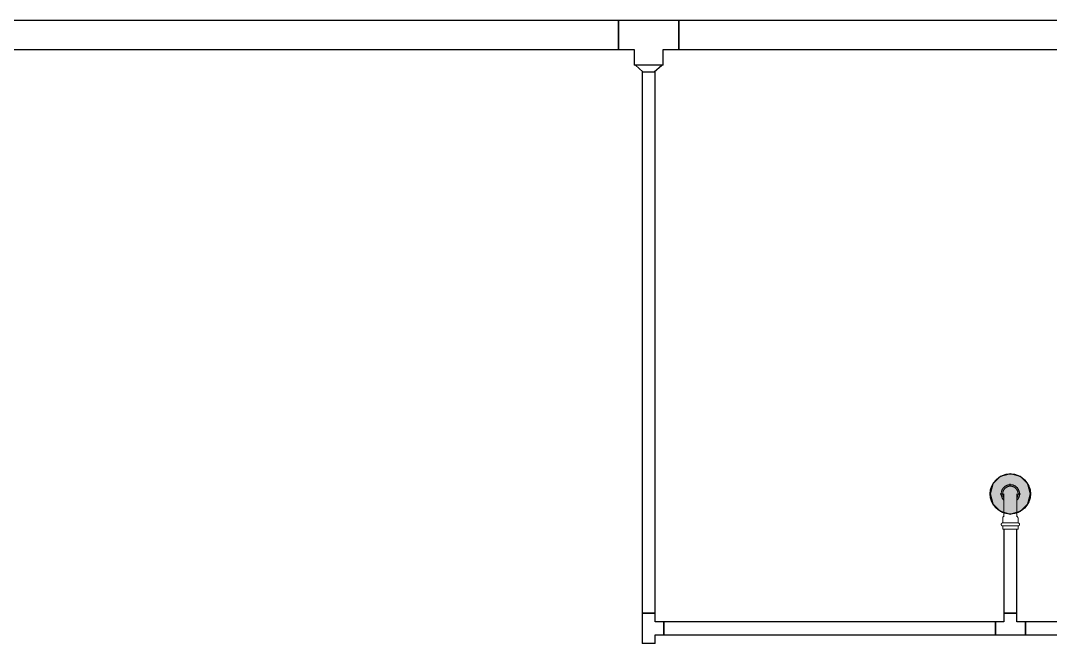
# Model space of a CAD drawing. Header units: inches. Extents: x -3327 to -1, y 8 to 1328.
# Drawn here: x -791 to -688.5, y 211.5 to 273.4 of the extents above; entities that cross this region are included whole.
import ezdxf

# ---------------------------------------------------------------- set-up
doc = ezdxf.new("R2010")
doc.units = ezdxf.units.IN
doc.header["$MEASUREMENT"] = 0
doc.layers.add('P-PIPE', color=3, linetype='Continuous', lineweight=9)
doc.layers.add('X - REF - FP', color=7, linetype='Continuous', true_color=0xb90000)

# ---------------------------------------------------------------- blocks, each defined once
blk = doc.blocks.new('Victaulic-VicPress316-Elbow 90-45deg Style P568_P571 - Standard-523083-SECOND LEVEL')
at = {"layer": 'P-PIPE'}
for p, q in [((-3178.28, 1233.46), (-3178.28, 1232.57)), ((-3176.97, 1232.57), (-3176.97, 1233.46)), ((-3178.39, 1232.42), (-3178.39, 1231.96)), ((-3177.63, 1231.96), (-3178.39, 1231.96)), ((-3176.86, 1231.96), (-3177.63, 1231.96)), ((-3176.86, 1231.96), (-3176.86, 1232.42)), ((-3178.39, 1231.67), (-3178.39, 1231.33)), ((-3177.63, 1231.67), (-3178.39, 1231.67)), ((-3178.39, 1231.33), (-3177.63, 1231.33)), ((-3176.86, 1231.67), (-3177.63, 1231.67)), ((-3177.63, 1231.33), (-3176.86, 1231.33)), ((-3176.86, 1231.33), (-3176.86, 1231.67))]:
    blk.add_line(p, q, dxfattribs=at)
at = {"layer": 'P-PIPE', "flags": 128}
for points in [[(-3177.63, 1235.77), (-3177.66, 1235.77), (-3177.7, 1235.76), (-3177.73, 1235.76), (-3177.77, 1235.76), (-3177.81, 1235.75), (-3177.84, 1235.74), (-3177.88, 1235.73), (-3177.91, 1235.72), (-3177.95, 1235.71), (-3177.98, 1235.69), (-3178.01, 1235.68), (-3178.05, 1235.66), (-3178.08, 1235.65), (-3178.11, 1235.63), (-3178.14, 1235.61), (-3178.17, 1235.59), (-3178.2, 1235.56), (-3178.23, 1235.54), (-3178.25, 1235.52), (-3178.28, 1235.49), (-3178.3, 1235.46), (-3178.33, 1235.44), (-3178.35, 1235.41), (-3178.37, 1235.38), (-3178.39, 1235.35), (-3178.41, 1235.32), (-3178.43, 1235.28), (-3178.45, 1235.25), (-3178.46, 1235.22), (-3178.48, 1235.19), (-3178.49, 1235.15), (-3178.5, 1235.12), (-3178.51, 1235.08), (-3178.52, 1235.05), (-3178.52, 1235.01), (-3178.53, 1234.97), (-3178.53, 1234.94), (-3178.54, 1234.9), (-3178.54, 1234.86), (-3178.54, 1234.83), (-3178.53, 1234.79), (-3178.53, 1234.76), (-3178.53, 1234.72), (-3178.52, 1234.68), (-3178.51, 1234.65), (-3178.5, 1234.61), (-3178.49, 1234.58), (-3178.48, 1234.54), (-3178.47, 1234.51), (-3178.45, 1234.48), (-3178.44, 1234.44), (-3178.42, 1234.41), (-3178.4, 1234.38), (-3178.38, 1234.35), (-3178.36, 1234.32), (-3178.34, 1234.29), (-3178.32, 1234.26), (-3178.29, 1234.23)], [(-3177.63, 1235.62), (-3177.66, 1235.62), (-3177.69, 1235.62), (-3177.72, 1235.62), (-3177.75, 1235.61), (-3177.78, 1235.61), (-3177.81, 1235.6), (-3177.84, 1235.59), (-3177.87, 1235.58), (-3177.9, 1235.57), (-3177.92, 1235.56), (-3177.95, 1235.55), (-3177.98, 1235.53), (-3178.01, 1235.52), (-3178.03, 1235.5), (-3178.06, 1235.49), (-3178.08, 1235.47), (-3178.11, 1235.45), (-3178.13, 1235.43), (-3178.15, 1235.41), (-3178.17, 1235.39), (-3178.2, 1235.37), (-3178.22, 1235.34), (-3178.23, 1235.32), (-3178.25, 1235.29), (-3178.27, 1235.27), (-3178.29, 1235.24), (-3178.3, 1235.22), (-3178.31, 1235.19), (-3178.33, 1235.16), (-3178.34, 1235.13), (-3178.35, 1235.1), (-3178.36, 1235.07), (-3178.37, 1235.05), (-3178.37, 1235.02), (-3178.38, 1234.99), (-3178.38, 1234.95), (-3178.39, 1234.92), (-3178.39, 1234.89), (-3178.39, 1234.86), (-3178.39, 1234.83), (-3178.39, 1234.8), (-3178.39, 1234.77), (-3178.38, 1234.74), (-3178.38, 1234.71), (-3178.37, 1234.68), (-3178.36, 1234.65), (-3178.36, 1234.62), (-3178.35, 1234.59), (-3178.33, 1234.56), (-3178.32, 1234.54), (-3178.31, 1234.51), (-3178.29, 1234.48), (-3178.28, 1234.46)], [(-3176.97, 1234.22), (-3176.95, 1234.25), (-3176.92, 1234.27), (-3176.9, 1234.3), (-3176.88, 1234.33), (-3176.86, 1234.36), (-3176.84, 1234.39), (-3176.82, 1234.42), (-3176.8, 1234.46), (-3176.79, 1234.49), (-3176.77, 1234.52), (-3176.76, 1234.56), (-3176.75, 1234.59), (-3176.74, 1234.63), (-3176.73, 1234.66), (-3176.73, 1234.7), (-3176.72, 1234.74), (-3176.72, 1234.77), (-3176.71, 1234.81), (-3176.71, 1234.85), (-3176.71, 1234.88), (-3176.72, 1234.92), (-3176.72, 1234.95), (-3176.72, 1234.99), (-3176.73, 1235.03), (-3176.74, 1235.06), (-3176.75, 1235.1), (-3176.76, 1235.13), (-3176.77, 1235.17), (-3176.78, 1235.2), (-3176.8, 1235.23), (-3176.81, 1235.27), (-3176.83, 1235.3), (-3176.85, 1235.33), (-3176.87, 1235.36), (-3176.89, 1235.39), (-3176.91, 1235.42), (-3176.93, 1235.45), (-3176.96, 1235.48), (-3176.98, 1235.5), (-3177.01, 1235.53), (-3177.04, 1235.55), (-3177.06, 1235.57), (-3177.09, 1235.6), (-3177.12, 1235.62), (-3177.15, 1235.64), (-3177.19, 1235.65), (-3177.22, 1235.67), (-3177.25, 1235.69), (-3177.29, 1235.7), (-3177.32, 1235.71), (-3177.35, 1235.73), (-3177.39, 1235.74), (-3177.42, 1235.74), (-3177.46, 1235.75), (-3177.5, 1235.76), (-3177.53, 1235.76), (-3177.57, 1235.77), (-3177.61, 1235.77), (-3177.63, 1235.77)], [(-3176.96, 1234.47), (-3176.95, 1234.49), (-3176.94, 1234.52), (-3176.92, 1234.55), (-3176.91, 1234.58), (-3176.9, 1234.61), (-3176.89, 1234.64), (-3176.88, 1234.66), (-3176.88, 1234.69), (-3176.87, 1234.72), (-3176.87, 1234.75), (-3176.86, 1234.79), (-3176.86, 1234.82), (-3176.86, 1234.85), (-3176.86, 1234.88), (-3176.86, 1234.91), (-3176.86, 1234.94), (-3176.87, 1234.97), (-3176.87, 1235), (-3176.88, 1235.03), (-3176.89, 1235.06), (-3176.89, 1235.09), (-3176.9, 1235.12), (-3176.92, 1235.15), (-3176.93, 1235.17), (-3176.94, 1235.2), (-3176.96, 1235.23), (-3176.97, 1235.25), (-3176.99, 1235.28), (-3177.01, 1235.31), (-3177.02, 1235.33), (-3177.04, 1235.35), (-3177.06, 1235.38), (-3177.09, 1235.4), (-3177.11, 1235.42), (-3177.13, 1235.44), (-3177.15, 1235.46), (-3177.18, 1235.48), (-3177.2, 1235.5), (-3177.23, 1235.51), (-3177.26, 1235.53), (-3177.28, 1235.54), (-3177.31, 1235.55), (-3177.34, 1235.57), (-3177.37, 1235.58), (-3177.4, 1235.59), (-3177.43, 1235.6), (-3177.46, 1235.6), (-3177.49, 1235.61), (-3177.52, 1235.61), (-3177.55, 1235.62), (-3177.58, 1235.62), (-3177.61, 1235.62), (-3177.63, 1235.62)], [(-3178.28, 1234.85), (-3178.28, 1234.85), (-3178.28, 1234.85), (-3178.28, 1234.84), (-3178.28, 1234.84), (-3178.28, 1234.83), (-3178.28, 1234.81), (-3178.28, 1234.8), (-3178.28, 1234.78), (-3178.28, 1234.77), (-3178.28, 1234.74), (-3178.28, 1234.72), (-3178.28, 1234.7), (-3178.28, 1234.67), (-3178.28, 1234.64), (-3178.28, 1234.61), (-3178.28, 1234.58), (-3178.28, 1234.55), (-3178.28, 1234.51), (-3178.28, 1234.47), (-3178.28, 1234.43), (-3178.28, 1234.39), (-3178.28, 1234.35), (-3178.28, 1234.31), (-3178.28, 1234.26), (-3178.28, 1234.21), (-3178.28, 1234.17), (-3178.28, 1234.12), (-3178.28, 1234.07), (-3178.28, 1234.02), (-3178.28, 1233.97), (-3178.28, 1233.91), (-3178.28, 1233.86), (-3178.28, 1233.81), (-3178.28, 1233.75), (-3178.28, 1233.7), (-3178.28, 1233.64), (-3178.28, 1233.59), (-3178.28, 1233.53), (-3178.28, 1233.48), (-3178.28, 1233.46)], [(-3176.97, 1233.46), (-3176.97, 1233.52), (-3176.97, 1233.57), (-3176.97, 1233.63), (-3176.97, 1233.68), (-3176.97, 1233.74), (-3176.97, 1233.79), (-3176.97, 1233.85), (-3176.97, 1233.9), (-3176.97, 1233.95), (-3176.97, 1234), (-3176.97, 1234.06), (-3176.97, 1234.11), (-3176.97, 1234.15), (-3176.97, 1234.2), (-3176.97, 1234.25), (-3176.97, 1234.29), (-3176.97, 1234.34), (-3176.97, 1234.38), (-3176.97, 1234.42), (-3176.97, 1234.46), (-3176.97, 1234.5), (-3176.97, 1234.54), (-3176.97, 1234.57), (-3176.97, 1234.6), (-3176.97, 1234.63), (-3176.97, 1234.66), (-3176.97, 1234.69), (-3176.97, 1234.72), (-3176.97, 1234.74), (-3176.97, 1234.76), (-3176.97, 1234.78), (-3176.97, 1234.8), (-3176.97, 1234.81), (-3176.97, 1234.82), (-3176.97, 1234.83), (-3176.97, 1234.84), (-3176.97, 1234.85), (-3176.97, 1234.85), (-3176.97, 1234.85), (-3176.97, 1234.85)], [(-3178.39, 1231.67), (-3178.4, 1231.67), (-3178.4, 1231.67), (-3178.41, 1231.67), (-3178.41, 1231.68), (-3178.42, 1231.68), (-3178.43, 1231.68), (-3178.43, 1231.68), (-3178.44, 1231.68), (-3178.44, 1231.68), (-3178.45, 1231.68), (-3178.45, 1231.69), (-3178.46, 1231.69), (-3178.46, 1231.69), (-3178.47, 1231.7), (-3178.47, 1231.7), (-3178.48, 1231.7), (-3178.48, 1231.71), (-3178.49, 1231.71), (-3178.49, 1231.71), (-3178.5, 1231.72), (-3178.5, 1231.72), (-3178.5, 1231.73), (-3178.51, 1231.73), (-3178.51, 1231.74), (-3178.51, 1231.74), (-3178.52, 1231.75), (-3178.52, 1231.75), (-3178.52, 1231.76), (-3178.52, 1231.76), (-3178.53, 1231.77), (-3178.53, 1231.77), (-3178.53, 1231.78), (-3178.53, 1231.78), (-3178.53, 1231.79), (-3178.53, 1231.79), (-3178.54, 1231.8), (-3178.54, 1231.81), (-3178.54, 1231.81), (-3178.54, 1231.82), (-3178.54, 1231.82), (-3178.54, 1231.83), (-3178.54, 1231.83), (-3178.54, 1231.84), (-3178.53, 1231.85), (-3178.53, 1231.85), (-3178.53, 1231.86), (-3178.53, 1231.86), (-3178.53, 1231.87), (-3178.53, 1231.87), (-3178.52, 1231.88), (-3178.52, 1231.88), (-3178.52, 1231.89), (-3178.52, 1231.89), (-3178.51, 1231.9), (-3178.51, 1231.9), (-3178.51, 1231.91), (-3178.5, 1231.91), (-3178.5, 1231.92), (-3178.49, 1231.92), (-3178.49, 1231.93), (-3178.49, 1231.93), (-3178.48, 1231.93), (-3178.48, 1231.94), (-3178.47, 1231.94), (-3178.47, 1231.94), (-3178.46, 1231.95), (-3178.46, 1231.95), (-3178.45, 1231.95), (-3178.45, 1231.95), (-3178.44, 1231.96), (-3178.43, 1231.96), (-3178.43, 1231.96), (-3178.42, 1231.96), (-3178.42, 1231.96), (-3178.41, 1231.96), (-3178.41, 1231.96), (-3178.4, 1231.96), (-3178.39, 1231.96), (-3178.39, 1231.96)], [(-3178.39, 1232.42), (-3178.39, 1232.43), (-3178.39, 1232.44), (-3178.39, 1232.45), (-3178.39, 1232.46), (-3178.39, 1232.47), (-3178.38, 1232.48), (-3178.38, 1232.49), (-3178.38, 1232.5), (-3178.37, 1232.51), (-3178.37, 1232.52), (-3178.37, 1232.53), (-3178.36, 1232.54), (-3178.36, 1232.55), (-3178.35, 1232.56), (-3178.34, 1232.57), (-3178.34, 1232.58), (-3178.33, 1232.59), (-3178.32, 1232.6), (-3178.32, 1232.6), (-3178.31, 1232.61), (-3178.3, 1232.62), (-3178.29, 1232.63), (-3178.28, 1232.63), (-3178.28, 1232.63)], [(-3177.63, 1231.96), (-3177.66, 1231.96), (-3177.69, 1231.96), (-3177.72, 1231.96), (-3177.75, 1231.96), (-3177.78, 1231.96), (-3177.81, 1231.96), (-3177.84, 1231.96), (-3177.87, 1231.96), (-3177.9, 1231.96), (-3177.92, 1231.96), (-3177.95, 1231.96), (-3177.98, 1231.96), (-3178.01, 1231.96), (-3178.03, 1231.96), (-3178.06, 1231.96), (-3178.08, 1231.96), (-3178.11, 1231.96), (-3178.13, 1231.96), (-3178.15, 1231.96), (-3178.17, 1231.96), (-3178.2, 1231.96), (-3178.22, 1231.96), (-3178.23, 1231.96), (-3178.25, 1231.96), (-3178.27, 1231.96), (-3178.29, 1231.96), (-3178.3, 1231.96), (-3178.31, 1231.96), (-3178.33, 1231.96), (-3178.34, 1231.96), (-3178.35, 1231.96), (-3178.36, 1231.96), (-3178.37, 1231.96), (-3178.37, 1231.96), (-3178.38, 1231.96), (-3178.38, 1231.96), (-3178.39, 1231.96), (-3178.39, 1231.96), (-3178.39, 1231.96), (-3178.39, 1231.96)], [(-3178.39, 1231.96), (-3178.39, 1231.96), (-3178.39, 1231.96), (-3178.39, 1231.96), (-3178.38, 1231.96), (-3178.38, 1231.96), (-3178.37, 1231.96), (-3178.36, 1231.96), (-3178.35, 1231.96)], [(-3176.86, 1231.96), (-3176.86, 1231.96), (-3176.86, 1231.96), (-3176.86, 1231.96), (-3176.87, 1231.96), (-3176.87, 1231.96), (-3176.88, 1231.96), (-3176.89, 1231.96), (-3176.9, 1231.96), (-3176.91, 1231.96), (-3176.92, 1231.96), (-3176.93, 1231.96), (-3176.95, 1231.96), (-3176.96, 1231.96), (-3176.98, 1231.96), (-3176.99, 1231.96), (-3177.01, 1231.96), (-3177.03, 1231.96), (-3177.05, 1231.96), (-3177.07, 1231.96), (-3177.09, 1231.96), (-3177.11, 1231.96), (-3177.14, 1231.96), (-3177.16, 1231.96), (-3177.19, 1231.96), (-3177.21, 1231.96), (-3177.24, 1231.96), (-3177.26, 1231.96), (-3177.29, 1231.96), (-3177.32, 1231.96), (-3177.35, 1231.96), (-3177.38, 1231.96), (-3177.41, 1231.96), (-3177.43, 1231.96), (-3177.46, 1231.96), (-3177.49, 1231.96), (-3177.53, 1231.96), (-3177.56, 1231.96), (-3177.59, 1231.96), (-3177.62, 1231.96), (-3177.63, 1231.96)], [(-3176.97, 1232.63), (-3176.96, 1232.63), (-3176.95, 1232.62), (-3176.94, 1232.61), (-3176.93, 1232.61), (-3176.93, 1232.6), (-3176.92, 1232.59), (-3176.91, 1232.58), (-3176.91, 1232.57), (-3176.9, 1232.56), (-3176.9, 1232.55), (-3176.89, 1232.54), (-3176.89, 1232.53), (-3176.88, 1232.52), (-3176.88, 1232.51), (-3176.87, 1232.5), (-3176.87, 1232.49), (-3176.87, 1232.48), (-3176.86, 1232.47), (-3176.86, 1232.46), (-3176.86, 1232.45), (-3176.86, 1232.44), (-3176.86, 1232.43), (-3176.86, 1232.42), (-3176.86, 1232.42)], [(-3176.9, 1231.96), (-3176.89, 1231.96), (-3176.88, 1231.96), (-3176.88, 1231.96), (-3176.87, 1231.96), (-3176.87, 1231.96), (-3176.86, 1231.96), (-3176.86, 1231.96), (-3176.86, 1231.96), (-3176.86, 1231.96)], [(-3176.86, 1231.96), (-3176.85, 1231.96), (-3176.85, 1231.96), (-3176.84, 1231.96), (-3176.84, 1231.96), (-3176.83, 1231.96), (-3176.82, 1231.96), (-3176.82, 1231.96), (-3176.81, 1231.96), (-3176.81, 1231.96), (-3176.8, 1231.95), (-3176.8, 1231.95), (-3176.79, 1231.95), (-3176.79, 1231.95), (-3176.78, 1231.94), (-3176.78, 1231.94), (-3176.77, 1231.94), (-3176.77, 1231.93), (-3176.76, 1231.93), (-3176.76, 1231.92), (-3176.75, 1231.92), (-3176.75, 1231.92), (-3176.75, 1231.91), (-3176.74, 1231.91), (-3176.74, 1231.9), (-3176.74, 1231.9), (-3176.73, 1231.89), (-3176.73, 1231.89), (-3176.73, 1231.88), (-3176.73, 1231.88), (-3176.72, 1231.87), (-3176.72, 1231.87), (-3176.72, 1231.86), (-3176.72, 1231.85), (-3176.72, 1231.85), (-3176.72, 1231.84), (-3176.71, 1231.84), (-3176.71, 1231.83), (-3176.71, 1231.83), (-3176.71, 1231.82), (-3176.71, 1231.81), (-3176.71, 1231.81), (-3176.71, 1231.8), (-3176.71, 1231.8), (-3176.72, 1231.79), (-3176.72, 1231.79), (-3176.72, 1231.78), (-3176.72, 1231.77), (-3176.72, 1231.77), (-3176.72, 1231.76), (-3176.73, 1231.76), (-3176.73, 1231.75), (-3176.73, 1231.75), (-3176.73, 1231.74), (-3176.74, 1231.74), (-3176.74, 1231.73), (-3176.74, 1231.73), (-3176.75, 1231.72), (-3176.75, 1231.72), (-3176.76, 1231.72), (-3176.76, 1231.71), (-3176.76, 1231.71), (-3176.77, 1231.7), (-3176.77, 1231.7), (-3176.78, 1231.7), (-3176.78, 1231.69), (-3176.79, 1231.69), (-3176.79, 1231.69), (-3176.8, 1231.69), (-3176.8, 1231.68), (-3176.81, 1231.68), (-3176.82, 1231.68), (-3176.82, 1231.68), (-3176.83, 1231.68), (-3176.83, 1231.68), (-3176.84, 1231.67), (-3176.84, 1231.67), (-3176.85, 1231.67), (-3176.86, 1231.67), (-3176.86, 1231.67)], [(-3178.35, 1231.67), (-3178.36, 1231.67), (-3178.37, 1231.67), (-3178.37, 1231.67), (-3178.38, 1231.67), (-3178.38, 1231.67), (-3178.39, 1231.67), (-3178.39, 1231.67), (-3178.39, 1231.67), (-3178.39, 1231.67)], [(-3178.39, 1231.67), (-3178.39, 1231.67), (-3178.39, 1231.67), (-3178.39, 1231.67), (-3178.38, 1231.67), (-3178.38, 1231.67), (-3178.37, 1231.67), (-3178.36, 1231.67), (-3178.35, 1231.67), (-3178.34, 1231.67), (-3178.33, 1231.67), (-3178.32, 1231.67), (-3178.3, 1231.67), (-3178.29, 1231.67), (-3178.27, 1231.67), (-3178.26, 1231.67), (-3178.24, 1231.67), (-3178.22, 1231.67), (-3178.2, 1231.67), (-3178.18, 1231.67), (-3178.16, 1231.67), (-3178.14, 1231.67), (-3178.11, 1231.67), (-3178.09, 1231.67), (-3178.06, 1231.67), (-3178.04, 1231.67), (-3178.01, 1231.67), (-3177.99, 1231.67), (-3177.96, 1231.67), (-3177.93, 1231.67), (-3177.9, 1231.67), (-3177.87, 1231.67), (-3177.84, 1231.67), (-3177.82, 1231.67), (-3177.79, 1231.67), (-3177.76, 1231.67), (-3177.72, 1231.67), (-3177.69, 1231.67), (-3177.66, 1231.67), (-3177.63, 1231.67), (-3177.63, 1231.67)], [(-3177.63, 1231.67), (-3177.59, 1231.67), (-3177.56, 1231.67), (-3177.53, 1231.67), (-3177.5, 1231.67), (-3177.47, 1231.67), (-3177.44, 1231.67), (-3177.41, 1231.67), (-3177.38, 1231.67), (-3177.35, 1231.67), (-3177.33, 1231.67), (-3177.3, 1231.67), (-3177.27, 1231.67), (-3177.24, 1231.67), (-3177.22, 1231.67), (-3177.19, 1231.67), (-3177.17, 1231.67), (-3177.14, 1231.67), (-3177.12, 1231.67), (-3177.1, 1231.67), (-3177.08, 1231.67), (-3177.05, 1231.67), (-3177.03, 1231.67), (-3177.02, 1231.67), (-3177, 1231.67), (-3176.98, 1231.67), (-3176.96, 1231.67), (-3176.95, 1231.67), (-3176.94, 1231.67), (-3176.92, 1231.67), (-3176.91, 1231.67), (-3176.9, 1231.67), (-3176.89, 1231.67), (-3176.88, 1231.67), (-3176.88, 1231.67), (-3176.87, 1231.67), (-3176.87, 1231.67), (-3176.86, 1231.67), (-3176.86, 1231.67), (-3176.86, 1231.67), (-3176.86, 1231.67)], [(-3176.86, 1231.67), (-3176.86, 1231.67), (-3176.86, 1231.67), (-3176.86, 1231.67), (-3176.87, 1231.67), (-3176.87, 1231.67), (-3176.88, 1231.67), (-3176.89, 1231.67), (-3176.9, 1231.67)]]:
    blk.add_lwpolyline(points, dxfattribs=at)

msp = doc.modelspace()

# ---------------------------------------------------------------- hatches: boundary and pattern name
at = {"layer": 'X - REF - FP'}
h = msp.add_hatch(color=256, dxfattribs=at)
edge = h.paths.add_edge_path(flags=0)
edge.add_arc((-692.49, 226.36), 2, 0, 360)
msp.add_hatch(color=256, dxfattribs=at).paths.add_polyline_path([(-692.49, 224.36), (-691.47, 224.65), (-690.75, 225.36), (-690.49, 226.36), (-690.75, 227.36), (-691.49, 228.1), (-692.49, 228.36), (-693.49, 228.1), (-694.22, 227.36), (-694.49, 226.36), (-694.22, 225.36), (-693.49, 224.63)], flags=0)

# ---------------------------------------------------------------- linework, layer by layer
for p, q in [((-731.48, 273.44), (-948.63, 273.44)), ((-725.49, 273.44), (-731.48, 273.44)), ((-731.48, 273.44), (-731.48, 271.28)), ((-731.48, 273.25), (-731.48, 273.39)), ((-731.48, 273.02), (-731.48, 273.24)), ((-731.48, 272.72), (-731.48, 273.02)), ((-731.48, 272.37), (-731.48, 272.72)), ((-506.3, 273.44), (-725.49, 273.44)), ((-725.49, 271.28), (-725.49, 273.44)), ((-725.49, 273.39), (-725.49, 273.25)), ((-725.49, 273.24), (-725.49, 273.02)), ((-725.49, 273.02), (-725.49, 272.72)), ((-725.49, 272.72), (-725.49, 272.37)), ((-731.48, 271.63), (-731.48, 272.37)), ((-731.48, 271.28), (-731.48, 271.63)), ((-725.49, 272.37), (-725.49, 271.63)), ((-725.49, 271.63), (-725.49, 271.28)), ((-731.48, 270.98), (-731.48, 271.28)), ((-731.48, 271.28), (-731.48, 270.56)), ((-731.48, 270.76), (-731.48, 270.98)), ((-731.48, 270.61), (-731.48, 270.75)), ((-725.49, 271.28), (-725.49, 270.98)), ((-725.49, 270.56), (-725.49, 271.28)), ((-725.49, 270.98), (-725.49, 270.76)), ((-725.49, 270.75), (-725.49, 270.61)), ((-948.63, 270.56), (-731.48, 270.56)), ((-731.48, 270.56), (-729.92, 270.56)), ((-729.92, 270.56), (-729.92, 269.01)), ((-727.05, 270.56), (-725.49, 270.56)), ((-727.05, 269.01), (-727.05, 270.56)), ((-725.49, 270.56), (-506.3, 270.56)), ((-727.05, 269.01), (-729.92, 269.01)), ((-729.8, 269.01), (-729.05, 268.35)), ((-727.92, 268.35), (-727.17, 269.01)), ((-729.14, 268.35), (-729.14, 214.49)), ((-729.14, 268.35), (-727.83, 268.35)), ((-727.83, 214.49), (-727.83, 268.35)), ((-693.49, 228.1), (-694.22, 227.36)), ((-692.49, 228.36), (-693.49, 228.1)), ((-691.49, 228.1), (-692.49, 228.36)), ((-690.75, 227.36), (-691.49, 228.1)), ((-694.22, 227.36), (-694.49, 226.36)), ((-692.49, 227.1), (-692.49, 227.36)), ((-690.49, 226.36), (-690.75, 227.36)), ((-694.49, 226.36), (-694.22, 225.36)), ((-693.49, 226.36), (-693.22, 226.36)), ((-691.75, 226.36), (-691.49, 226.36)), ((-690.75, 225.36), (-690.49, 226.36)), ((-694.22, 225.36), (-693.49, 224.63)), ((-693.49, 224.63), (-692.49, 224.36)), ((-692.49, 224.36), (-691.47, 224.65)), ((-691.47, 224.65), (-690.75, 225.36)), ((-693.14, 222.84), (-693.14, 214.49)), ((-691.83, 214.49), (-691.83, 222.84)), ((-727.83, 214.49), (-729.14, 214.49)), ((-729.14, 214.49), (-729.14, 211.49)), ((-729.14, 214.49), (-729.12, 214.49)), ((-729.12, 214.49), (-729.05, 214.49)), ((-729.05, 214.49), (-728.95, 214.49)), ((-728.95, 214.49), (-728.81, 214.49)), ((-728.81, 214.49), (-728.66, 214.49)), ((-728.66, 214.49), (-728.31, 214.49)), ((-728.31, 214.49), (-728.16, 214.49)), ((-728.16, 214.49), (-728.02, 214.49)), ((-728.02, 214.49), (-727.92, 214.49)), ((-727.92, 214.49), (-727.85, 214.49)), ((-727.85, 214.49), (-727.83, 214.49)), ((-727.83, 213.65), (-727.83, 214.49)), ((-691.83, 214.49), (-693.14, 214.49)), ((-693.14, 214.49), (-693.14, 213.65)), ((-693.14, 214.49), (-693.12, 214.49)), ((-693.12, 214.49), (-693.05, 214.49)), ((-693.05, 214.49), (-692.95, 214.49)), ((-692.95, 214.49), (-692.81, 214.49)), ((-692.81, 214.49), (-692.66, 214.49)), ((-692.66, 214.49), (-692.31, 214.49)), ((-692.31, 214.49), (-692.16, 214.49)), ((-692.16, 214.49), (-692.02, 214.49)), ((-692.02, 214.49), (-691.92, 214.49)), ((-691.92, 214.49), (-691.85, 214.49)), ((-691.85, 214.49), (-691.83, 214.49)), ((-691.83, 213.65), (-691.83, 214.49)), ((-726.99, 213.65), (-727.83, 213.65)), ((-693.98, 213.65), (-726.99, 213.65)), ((-726.99, 212.33), (-726.99, 213.65)), ((-726.99, 213.65), (-726.99, 213.63)), ((-726.99, 213.63), (-726.99, 213.56)), ((-726.99, 213.56), (-726.99, 213.45)), ((-726.99, 213.45), (-726.99, 213.32)), ((-726.99, 213.32), (-726.99, 213.16)), ((-693.98, 213.65), (-693.98, 212.33)), ((-693.14, 213.65), (-693.98, 213.65)), ((-693.98, 213.63), (-693.98, 213.65)), ((-693.98, 213.56), (-693.98, 213.63)), ((-693.98, 213.45), (-693.98, 213.56)), ((-693.98, 213.32), (-693.98, 213.45)), ((-693.98, 213.16), (-693.98, 213.32)), ((-690.99, 213.65), (-691.83, 213.65)), ((-690.99, 213.65), (-690.99, 213.63)), ((-637.56, 213.65), (-690.99, 213.65)), ((-690.99, 212.33), (-690.99, 213.65)), ((-690.99, 213.63), (-690.99, 213.56)), ((-690.99, 213.56), (-690.99, 213.45)), ((-690.99, 213.45), (-690.99, 213.32)), ((-690.99, 213.32), (-690.99, 213.16)), ((-727.83, 211.49), (-727.83, 212.33)), ((-727.83, 212.33), (-726.99, 212.33)), ((-726.99, 213.16), (-726.99, 212.82)), ((-726.99, 212.82), (-726.99, 212.66)), ((-726.99, 212.66), (-726.99, 212.53)), ((-726.99, 212.53), (-726.99, 212.42)), ((-726.99, 212.42), (-726.99, 212.35)), ((-726.99, 212.35), (-726.99, 212.33)), ((-726.99, 212.33), (-693.98, 212.33)), ((-693.98, 212.82), (-693.98, 213.16)), ((-693.98, 212.66), (-693.98, 212.82)), ((-693.98, 212.53), (-693.98, 212.66)), ((-693.98, 212.42), (-693.98, 212.53)), ((-693.98, 212.35), (-693.98, 212.42)), ((-693.98, 212.33), (-693.98, 212.35)), ((-693.98, 212.33), (-690.99, 212.33)), ((-690.99, 213.16), (-690.99, 212.82)), ((-690.99, 212.82), (-690.99, 212.66)), ((-690.99, 212.66), (-690.99, 212.53)), ((-690.99, 212.53), (-690.99, 212.42)), ((-690.99, 212.42), (-690.99, 212.35)), ((-690.99, 212.35), (-690.99, 212.33)), ((-690.99, 212.33), (-637.56, 212.33)), ((-729.12, 211.49), (-729.14, 211.49)), ((-729.05, 211.49), (-729.12, 211.49)), ((-728.95, 211.49), (-729.05, 211.49)), ((-728.81, 211.49), (-728.95, 211.49)), ((-728.66, 211.49), (-728.81, 211.49)), ((-728.31, 211.49), (-728.66, 211.49)), ((-728.16, 211.49), (-728.31, 211.49)), ((-728.02, 211.49), (-728.16, 211.49)), ((-727.92, 211.49), (-728.02, 211.49)), ((-727.85, 211.49), (-727.92, 211.49)), ((-727.83, 211.49), (-727.85, 211.49))]:
    msp.add_line(p, q, dxfattribs=at)
msp.add_circle((-692.49, 226.36), 2, dxfattribs=at)

# ---------------------------------------------------------------- block references
msp.add_blockref('Victaulic-VicPress316-Elbow 90-45deg Style P568_P571 - Standard-523083-SECOND LEVEL', (2485.14, -1008.49), dxfattribs=at)

doc.saveas('drawing.dxf')
